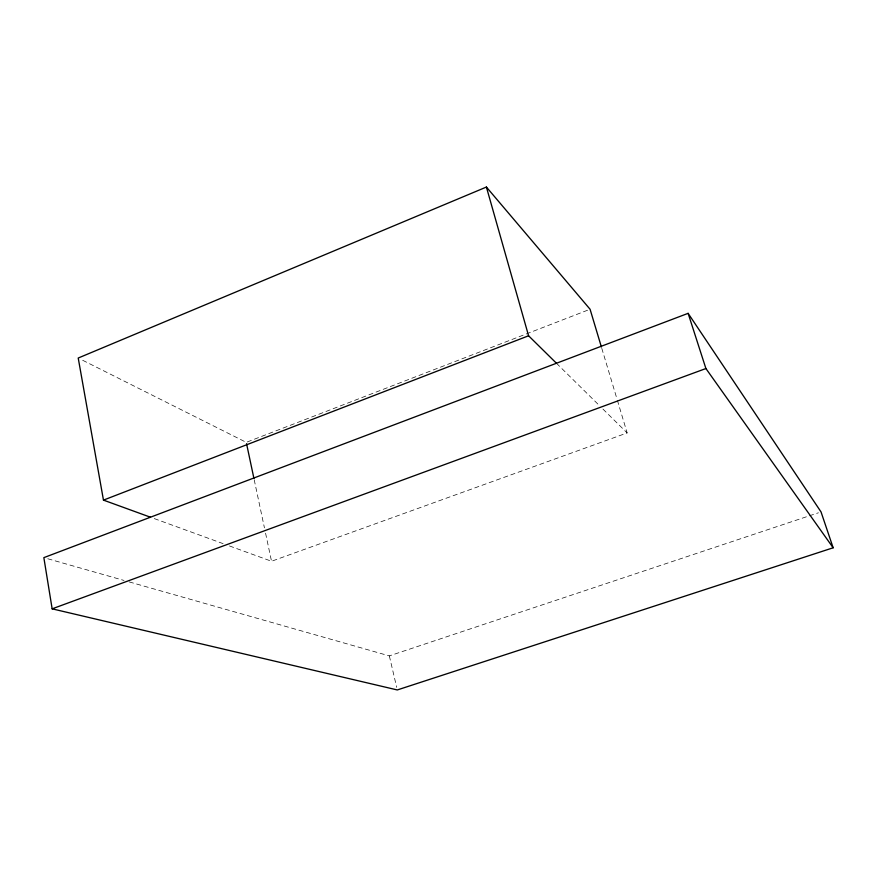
<?xml version="1.0" encoding="UTF-8"?>
<svg xmlns="http://www.w3.org/2000/svg" width="877" height="877" viewBox="0 0 877 877"><rect width="100%" height="100%" fill="white"/><g stroke="black" fill="none" stroke-linecap="round" stroke-linejoin="round"><path stroke-width="0.66" stroke-dasharray="4.38 3.29" d="M587.535 310.239L246.262 442.348L80.618 359.241M229.478 545.954L271.53 561.258L627.154 432.931L617.397 400.383M129.237 581.922L389.333 655.886L808.068 516.246M809.361 515.819L818.438 512.793M47.786 558.759L123.986 580.431M154.286 518.603L223.109 543.641M556.467 363.264L599.079 405.262M602.948 409.077L627.154 432.931M601.786 348.312L617.013 399.079M389.333 655.886L396.689 687.327M254.209 479.752L264.437 527.855M265.567 533.194L271.53 561.258"/><path stroke-width="1.32" d="M601.403 347.007L590.078 309.252L486.406 187.053L78.217 358.035L103.464 500.12L150.46 517.211M103.464 500.12L528.579 335.781L556.467 363.264M688.116 313.341L43.85 557.64L52.149 608.835L397.292 689.947L833.15 547.785L821.036 511.927L688.116 313.341L705.908 368.537L833.15 547.785M52.149 608.835L705.908 368.537M486.406 187.053L528.579 335.781M246.547 443.674L253.924 478.414"/></g></svg>
